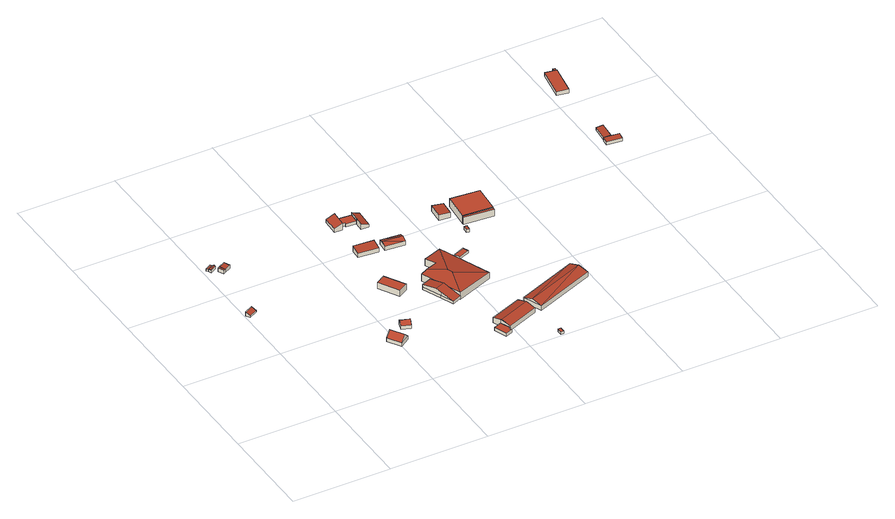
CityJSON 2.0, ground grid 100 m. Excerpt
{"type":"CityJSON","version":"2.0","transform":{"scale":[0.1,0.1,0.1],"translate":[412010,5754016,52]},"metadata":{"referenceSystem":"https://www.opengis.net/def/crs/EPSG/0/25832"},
"CityObjects":{
"building1":{"type":"Building","attributes":{"Gemeindeschluessel":"05515000","Geometrietyp2DReferenz":"3000","function":"31001_1310","roofType":"2100","measuredHeight":4.27},"geometry":[{"type":"Solid","lod":"2","boundaries":[[[[0,1,2,3]],[[4,5,1,0]],[[6,7,5,4]],[[3,2,7,6]],[[4,0,3,6]],[[1,5,7,2]]]],"semantics":{"surfaces":[{"type":"WallSurface"},{"type":"RoofSurface"},{"type":"GroundSurface"}],"values":[[0,0,0,0,1,2]]}}]},
"building2":{"type":"Building","attributes":{"Gemeindeschluessel":"05515000","Geometrietyp2DReferenz":"3000","function":"31001_1310","roofType":"2100","measuredHeight":2.41},"geometry":[{"type":"Solid","lod":"2","boundaries":[[[[8,9,10,11]],[[12,13,9,8]],[[14,15,13,12]],[[11,10,15,14]],[[12,8,11,14]],[[9,13,15,10]]]],"semantics":{"surfaces":[{"type":"WallSurface"},{"type":"RoofSurface"},{"type":"GroundSurface"}],"values":[[0,0,0,0,1,2]]}}]},
"building3":{"type":"Building","attributes":{"Gemeindeschluessel":"05515000","Geometrietyp2DReferenz":"3000","function":"31001_1310","roofType":"3100","measuredHeight":3.52},"geometry":[{"type":"Solid","lod":"2","boundaries":[[[[8,9,13,12]],[[16,17,9,8]],[[18,19,17,16]],[[12,13,19,18]],[[8,20,16]],[[18,21,12]],[[21,20,8]],[[8,12,21]],[[18,16,20]],[[20,21,18]],[[9,17,19,13]]]],"semantics":{"surfaces":[{"type":"WallSurface"},{"type":"RoofSurface"},{"type":"GroundSurface"}],"values":[[0,0,0,0,0,0,1,1,1,1,2]]}}]},
"building4":{"type":"Building","attributes":{"Gemeindeschluessel":"05515000","Geometrietyp2DReferenz":"3000","function":"51009_1610","roofType":"2100","measuredHeight":4.07},"geometry":[{"type":"Solid","lod":"2","boundaries":[[[[22,23,24,25]],[[26,27,23,22]],[[28,29,27,26]],[[25,24,29,28]],[[26,22,25,28]],[[23,27,29,24]]]],"semantics":{"surfaces":[{"type":"WallSurface"},{"type":"RoofSurface"},{"type":"GroundSurface"}],"values":[[0,0,0,0,1,2]]}}]},
"building5":{"type":"Building","attributes":{"Gemeindeschluessel":"05515000","Geometrietyp2DReferenz":"3000","function":"31001_1310","roofType":"2100","measuredHeight":4.17},"geometry":[{"type":"Solid","lod":"2","boundaries":[[[[26,30,31,28]],[[32,33,30,26]],[[34,35,33,32]],[[28,31,35,34]],[[32,26,28,34]],[[30,33,35,31]]]],"semantics":{"surfaces":[{"type":"WallSurface"},{"type":"RoofSurface"},{"type":"GroundSurface"}],"values":[[0,0,0,0,1,2]]}}]},
"building6":{"type":"Building","attributes":{"Gemeindeschluessel":"05515000","Geometrietyp2DReferenz":"3000","function":"31001_1000","roofType":"3100","measuredHeight":9.46},"address":[{"country":"Germany","locality":"Münster","thoroughfareNumber":"90","thoroughfareName":"Münsterstraße"}],"geometry":[{"type":"Solid","lod":"2","boundaries":[[[[36,37,38,39]],[[40,41,37,36]],[[42,43,41,40]],[[39,38,43,42]],[[36,44,40]],[[42,45,39]],[[39,45,44,36]],[[40,44,45,42]],[[37,41,43,38]]]],"semantics":{"surfaces":[{"type":"WallSurface"},{"type":"RoofSurface"},{"type":"GroundSurface"}],"values":[[0,0,0,0,0,0,1,1,2]]}}]},
"building7":{"type":"Building","attributes":{"Gemeindeschluessel":"05515000","Geometrietyp2DReferenz":"3000","function":"31001_2460","roofType":"3100","measuredHeight":7.11},"geometry":[{"type":"Solid","lod":"2","boundaries":[[[[46,47,48,49]],[[50,51,47,46]],[[52,53,51,50]],[[49,48,53,52]],[[46,54,50]],[[52,55,49]],[[49,55,54,46]],[[50,54,55,52]],[[47,51,53,48]]]],"semantics":{"surfaces":[{"type":"WallSurface"},{"type":"RoofSurface"},{"type":"GroundSurface"}],"values":[[0,0,0,0,0,0,1,1,2]]}}]},
"building8":{"type":"Building","attributes":{"Gemeindeschluessel":"05515000","Geometrietyp2DReferenz":"3000","function":"31001_2000","roofType":"1000","measuredHeight":6.88},"address":[{"country":"Germany","locality":"Münster","thoroughfareNumber":"65","thoroughfareName":"Amelunxenstraße"}],"geometry":[{"type":"Solid","lod":"2","boundaries":[[[[56,57,58,59]],[[60,61,57,56]],[[62,63,61,60]],[[59,58,63,62]],[[60,56,59,62]],[[57,61,63,58]]]],"semantics":{"surfaces":[{"type":"WallSurface"},{"type":"RoofSurface"},{"type":"GroundSurface"}],"values":[[0,0,0,0,1,2]]}}]},
"building9":{"type":"Building","attributes":{"Gemeindeschluessel":"05515000","Geometrietyp2DReferenz":"3000","function":"31001_2000","roofType":"1000","measuredHeight":3.4},"address":[{"country":"Germany","locality":"Münster","thoroughfareNumber":"11","thoroughfareName":"Amelunxenstraße"}],"geometry":[{"type":"Solid","lod":"2","boundaries":[[[[64,65,66,67]],[[68,69,65,64]],[[70,71,69,68]],[[72,73,71,70]],[[74,75,73,72]],[[67,66,75,74]],[[72,70,68,64,67,74]],[[65,69,71,73,75,66]]]],"semantics":{"surfaces":[{"type":"WallSurface"},{"type":"RoofSurface"},{"type":"GroundSurface"}],"values":[[0,0,0,0,0,0,1,2]]}}]},
"building10":{"type":"Building","attributes":{"Gemeindeschluessel":"05515000","Geometrietyp2DReferenz":"3000","function":"31001_2000","roofType":"2100","measuredHeight":6.15},"address":[{"country":"Germany","locality":"Münster","thoroughfareNumber":"64","thoroughfareName":"Amelunxenstraße"}],"geometry":[{"type":"Solid","lod":"2","boundaries":[[[[76,77,78,79]],[[80,81,77,76]],[[82,83,81,80]],[[79,78,83,82]],[[80,76,79,82]],[[77,81,83,78]]]],"semantics":{"surfaces":[{"type":"WallSurface"},{"type":"RoofSurface"},{"type":"GroundSurface"}],"values":[[0,0,0,0,1,2]]}}]},
"building11":{"type":"Building","attributes":{"Gemeindeschluessel":"05515000","Geometrietyp2DReferenz":"3000","function":"31001_2000","roofType":"3100","measuredHeight":8.51},"address":[{"country":"Germany","locality":"Münster","thoroughfareNumber":"67","thoroughfareName":"Amelunxenstraße"}],"geometry":[{"type":"Solid","lod":"2","boundaries":[[[[84,85,86,87]],[[88,89,85,84]],[[90,91,89,88]],[[92,93,91,90]],[[94,95,93,92]],[[87,86,95,94]],[[96,97,98,99]],[[100,97,96,101,90,88]],[[101,96,99,94,92]],[[101,92,90]],[[100,88,84]],[[98,97,100,84,87]],[[99,98,87,94]],[[85,89,91,93,95,86]]]],"semantics":{"surfaces":[{"type":"WallSurface"},{"type":"RoofSurface"},{"type":"GroundSurface"}],"values":[[0,0,0,0,0,0,1,1,0,0,0,0,0,2]]}}]},
"building12":{"type":"Building","attributes":{"Gemeindeschluessel":"05515000","Geometrietyp2DReferenz":"3000","function":"31001_1000","roofType":"2100","measuredHeight":7.08},"address":[{"country":"Germany","locality":"Münster","thoroughfareNumber":"60","thoroughfareName":"Amelunxenstraße"}],"geometry":[{"type":"Solid","lod":"2","boundaries":[[[[102,103,104,105]],[[106,107,103,102]],[[108,109,107,106]],[[110,111,109,108]],[[112,113,111,110]],[[105,104,113,112]],[[110,108,106,102,105,112]],[[103,107,109,111,113,104]]]],"semantics":{"surfaces":[{"type":"WallSurface"},{"type":"RoofSurface"},{"type":"GroundSurface"}],"values":[[0,0,0,0,0,0,1,2]]}}]},
"building13":{"type":"Building","attributes":{"Gemeindeschluessel":"05515000","Geometrietyp2DReferenz":"3000","function":"31001_1100","roofType":"1000","measuredHeight":3.34},"geometry":[{"type":"Solid","lod":"2","boundaries":[[[[114,115,111,116]],[[117,118,115,114]],[[119,120,118,117]],[[121,122,120,119]],[[123,124,122,121]],[[125,113,124,123]],[[116,111,113,125]],[[123,121,119,117,114,116,125]],[[115,118,120,122,124,113,111]]]],"semantics":{"surfaces":[{"type":"WallSurface"},{"type":"RoofSurface"},{"type":"GroundSurface"}],"values":[[0,0,0,0,0,0,0,1,2]]}}]},
"building14":{"type":"Building","attributes":{"Gemeindeschluessel":"05515000","Geometrietyp2DReferenz":"3000","function":"31001_2000","roofType":"5000","measuredHeight":7.84},"geometry":[{"type":"Solid","lod":"2","boundaries":[[[[126,127,65,128]],[[129,130,127,126]],[[131,132,130,129]],[[133,134,132,131]],[[135,69,134,133]],[[128,65,69,135]],[[131,136,137,135,133]],[[136,129,126,128,137]],[[129,136,131]],[[135,137,128]],[[127,130,132,134,69,65]]]],"semantics":{"surfaces":[{"type":"WallSurface"},{"type":"RoofSurface"},{"type":"GroundSurface"}],"values":[[0,0,0,0,0,0,1,1,0,0,2]]}}]},
"building15":{"type":"Building","attributes":{"Gemeindeschluessel":"05515000","Geometrietyp2DReferenz":"3000","function":"31001_2000","roofType":"3100","measuredHeight":6.36},"address":[{"country":"Germany","locality":"Münster","thoroughfareNumber":"62","thoroughfareName":"Amelunxenstraße"}],"geometry":[{"type":"Solid","lod":"2","boundaries":[[[[138,139,140,141]],[[142,143,139,138]],[[144,145,143,142]],[[141,140,145,144]],[[138,146,142]],[[144,147,141]],[[146,138,141]],[[141,147,146]],[[142,146,147]],[[147,144,142]],[[139,143,145,140]]]],"semantics":{"surfaces":[{"type":"WallSurface"},{"type":"RoofSurface"},{"type":"GroundSurface"}],"values":[[0,0,0,0,0,0,1,1,1,1,2]]}}]},
"building16":{"type":"Building","attributes":{"Gemeindeschluessel":"05515000","Geometrietyp2DReferenz":"3000","function":"31001_2000","roofType":"5000","measuredHeight":10.78},"address":[{"country":"Germany","locality":"Münster","thoroughfareNumber":"61","thoroughfareName":"Amelunxenstraße"}],"geometry":[{"type":"Solid","lod":"2","boundaries":[[[[148,149,150,151]],[[152,153,149,148]],[[154,155,153,152]],[[156,157,155,154]],[[158,159,157,156]],[[160,161,159,158]],[[151,150,161,160]],[[156,154,152,162,163]],[[164,160,158]],[[164,163,162,148,151,160]],[[158,156,163,164]],[[148,162,152]],[[149,153,155,157,159,161,150]]]],"semantics":{"surfaces":[{"type":"WallSurface"},{"type":"RoofSurface"},{"type":"GroundSurface"}],"values":[[0,0,0,0,0,0,0,1,1,1,1,0,2]]}}]},
"building17":{"type":"Building","attributes":{"Gemeindeschluessel":"05515000","Geometrietyp2DReferenz":"3000","function":"31001_2000","roofType":"2100","measuredHeight":6.1},"geometry":[{"type":"Solid","lod":"2","boundaries":[[[[165,118,120,166]],[[167,115,118,165]],[[168,169,115,167]],[[170,171,169,168]],[[172,173,171,170]],[[166,120,173,172]],[[170,168,167,165,166,172]],[[118,115,169,171,173,120]]]],"semantics":{"surfaces":[{"type":"WallSurface"},{"type":"RoofSurface"},{"type":"GroundSurface"}],"values":[[0,0,0,0,0,0,1,2]]}}]},
"building18":{"type":"Building","attributes":{"Gemeindeschluessel":"05515000","Geometrietyp2DReferenz":"3000","function":"31001_2500","roofType":"1000","measuredHeight":2.87},"address":[{"country":"Germany","locality":"Münster","thoroughfareNumber":"12a","thoroughfareName":"Amelunxenstraße"}],"geometry":[{"type":"Solid","lod":"2","boundaries":[[[[174,175,176,177]],[[178,179,175,174]],[[180,181,179,178]],[[177,176,181,180]],[[178,174,177,180]],[[175,179,181,176]]]],"semantics":{"surfaces":[{"type":"WallSurface"},{"type":"RoofSurface"},{"type":"GroundSurface"}],"values":[[0,0,0,0,1,2]]}}]},
"building19":{"type":"Building","attributes":{"Gemeindeschluessel":"05515000","Geometrietyp2DReferenz":"3000","function":"31001_2460","roofType":"1000","measuredHeight":2.39},"geometry":[{"type":"Solid","lod":"2","boundaries":[[[[182,183,184,185]],[[186,187,183,182]],[[188,189,187,186]],[[185,184,189,188]],[[186,182,185,188]],[[183,187,189,184]]]],"semantics":{"surfaces":[{"type":"WallSurface"},{"type":"RoofSurface"},{"type":"GroundSurface"}],"values":[[0,0,0,0,1,2]]}}]},
"building20":{"type":"Building","attributes":{"Gemeindeschluessel":"05515000","Geometrietyp2DReferenz":"3000","function":"31001_2000","roofType":"3100","measuredHeight":7.82},"address":[{"country":"Germany","locality":"Münster","thoroughfareNumber":"13","thoroughfareName":"Amelunxenstraße"},{"country":"Germany","locality":"Münster","thoroughfareNumber":"15","thoroughfareName":"Amelunxenstraße"},{"country":"Germany","locality":"Münster","thoroughfareNumber":"17","thoroughfareName":"Amelunxenstraße"},{"country":"Germany","locality":"Münster","thoroughfareNumber":"13a","thoroughfareName":"Amelunxenstraße"},{"country":"Germany","locality":"Münster","thoroughfareNumber":"15a","thoroughfareName":"Amelunxenstraße"},{"country":"Germany","locality":"Münster","thoroughfareNumber":"17a","thoroughfareName":"Amelunxenstraße"}],"geometry":[{"type":"Solid","lod":"2","boundaries":[[[[190,191,192,193]],[[194,195,191,190]],[[196,197,195,194]],[[193,192,197,196]],[[190,198,194]],[[196,199,193]],[[199,198,190]],[[190,193,199]],[[196,194,198]],[[198,199,196]],[[191,195,197,192]]]],"semantics":{"surfaces":[{"type":"WallSurface"},{"type":"RoofSurface"},{"type":"GroundSurface"}],"values":[[0,0,0,0,0,0,1,1,1,1,2]]}}]},
"building21":{"type":"Building","attributes":{"Gemeindeschluessel":"05515000","Geometrietyp2DReferenz":"3000","function":"31001_2500","roofType":"1000","measuredHeight":3.3},"address":[{"country":"Germany","locality":"Münster","thoroughfareNumber":"52a","thoroughfareName":"Amelunxenstraße"}],"geometry":[{"type":"Solid","lod":"2","boundaries":[[[[200,201,202,203]],[[204,205,201,200]],[[206,207,205,204]],[[203,202,207,206]],[[204,200,203,206]],[[201,205,207,202]]]],"semantics":{"surfaces":[{"type":"WallSurface"},{"type":"RoofSurface"},{"type":"GroundSurface"}],"values":[[0,0,0,0,1,2]]}}]},
"building22":{"type":"Building","attributes":{"Gemeindeschluessel":"05515000","Geometrietyp2DReferenz":"3000","function":"31001_2000","roofType":"2100","measuredHeight":6.25},"address":[{"country":"Germany","locality":"Münster","thoroughfareNumber":"58","thoroughfareName":"Amelunxenstraße"}],"geometry":[{"type":"Solid","lod":"2","boundaries":[[[[208,209,210,211]],[[212,213,209,208]],[[214,215,213,212]],[[211,210,215,214]],[[212,208,211,214]],[[209,213,215,210]]]],"semantics":{"surfaces":[{"type":"WallSurface"},{"type":"RoofSurface"},{"type":"GroundSurface"}],"values":[[0,0,0,0,1,2]]}}]},
"building23":{"type":"Building","attributes":{"Gemeindeschluessel":"05515000","Geometrietyp2DReferenz":"3000","function":"51009_1610","roofType":"2100","measuredHeight":7.83},"geometry":[{"type":"Solid","lod":"2","boundaries":[[[[216,217,218,219]],[[220,221,217,216]],[[222,223,221,220]],[[219,218,223,222]],[[220,216,219,222]],[[217,221,223,218]]]],"semantics":{"surfaces":[{"type":"WallSurface"},{"type":"RoofSurface"},{"type":"GroundSurface"}],"values":[[0,0,0,0,1,2]]}}]},
"building24":{"type":"Building","attributes":{"Gemeindeschluessel":"05515000","Geometrietyp2DReferenz":"3000","function":"31001_2000","roofType":"1000","measuredHeight":8.56},"address":[{"country":"Germany","locality":"Münster","thoroughfareNumber":"52","thoroughfareName":"Amelunxenstraße"},{"country":"Germany","locality":"Münster","thoroughfareNumber":"52b","thoroughfareName":"Amelunxenstraße"}],"geometry":[{"type":"Solid","lod":"2","boundaries":[[[[224,225,226,227]],[[228,229,225,224]],[[230,231,229,228]],[[227,226,231,230]],[[228,224,227,230]],[[225,229,231,226]]]],"semantics":{"surfaces":[{"type":"WallSurface"},{"type":"RoofSurface"},{"type":"GroundSurface"}],"values":[[0,0,0,0,1,2]]}}]},
"building25":{"type":"Building","attributes":{"Gemeindeschluessel":"05515000","Geometrietyp2DReferenz":"3000","function":"31001_2700","roofType":"2100","measuredHeight":3.97},"geometry":[{"type":"Solid","lod":"2","boundaries":[[[[232,233,234,235]],[[236,237,233,232]],[[238,239,237,236]],[[240,241,239,238]],[[235,234,241,240]],[[238,236,232,235,240]],[[233,237,239,241,234]]]],"semantics":{"surfaces":[{"type":"WallSurface"},{"type":"RoofSurface"},{"type":"GroundSurface"}],"values":[[0,0,0,0,0,1,2]]}}]},
"building26":{"type":"Building","attributes":{"Gemeindeschluessel":"05515000","Geometrietyp2DReferenz":"3000","function":"51009_1610","roofType":"2100","measuredHeight":3.72},"geometry":[{"type":"Solid","lod":"2","boundaries":[[[[242,243,244,245]],[[246,247,243,242]],[[248,249,247,246]],[[245,244,249,248]],[[246,242,245,248]],[[243,247,249,244]]]],"semantics":{"surfaces":[{"type":"WallSurface"},{"type":"RoofSurface"},{"type":"GroundSurface"}],"values":[[0,0,0,0,1,2]]}}]},
"building27":{"type":"Building","attributes":{"Gemeindeschluessel":"05515000","Geometrietyp2DReferenz":"3000","function":"31001_2700","roofType":"1000","measuredHeight":4.05},"geometry":[{"type":"Solid","lod":"2","boundaries":[[[[250,251,252,253]],[[254,255,251,250]],[[256,257,255,254]],[[258,259,257,256]],[[253,252,259,258]],[[256,254,250,253,258]],[[251,255,257,259,252]]]],"semantics":{"surfaces":[{"type":"WallSurface"},{"type":"RoofSurface"},{"type":"GroundSurface"}],"values":[[0,0,0,0,0,1,2]]}}]},
"building28":{"type":"Building","attributes":{"Gemeindeschluessel":"05515000","Geometrietyp2DReferenz":"3000","function":"31001_2700","roofType":"2100","measuredHeight":2.07},"geometry":[{"type":"Solid","lod":"2","boundaries":[[[[260,261,262,263]],[[264,257,261,260]],[[265,255,257,264]],[[263,262,255,265]],[[264,260,263,265]],[[261,257,255,262]]]],"semantics":{"surfaces":[{"type":"WallSurface"},{"type":"RoofSurface"},{"type":"GroundSurface"}],"values":[[0,0,0,0,1,2]]}}]}
},
"vertices":[
[6,1640,59],[6,1640,17],[30,1597,17],[30,1597,34],[93,1688,60],[93,1688,17],[117,1645,34],[117,1645,17],
[107,2422,40],[107,2422,16],[96,2443,16],[96,2443,37],[45,2389,40],[45,2389,16],[34,2410,37],[34,2410,16],
[122,2394,40],[122,2394,16],[60,2361,40],[60,2361,16],[115,2408,52],[52,2375,52],
[122,2345,58],[122,2345,17],[151,2291,17],[151,2291,52],[142,2355,58],[142,2355,17],[171,2301,52],[171,2301,17],
[142,2355,16],[171,2301,16],[209,2390,58],[209,2390,16],[237,2336,52],[237,2336,16],
[912,684,57],[912,684,18],[995,554,18],[995,554,57],[1009,746,57],[1009,746,18],[1092,616,57],[1092,616,18],[961,715,113],[1044,585,113],
[1112,778,58],[1112,778,17],[1201,748,17],[1201,748,58],[1140,862,58],[1140,862,17],[1229,832,58],[1229,832,17],[1126,820,88],[1215,790,88],
[1445,1270,88],[1445,1270,20],[1327,1474,20],[1327,1474,88],[1349,1215,88],[1349,1215,20],[1231,1419,88],[1231,1419,20],
[1911,382,56],[1911,382,23],[1827,349,23],[1827,349,56],[1952,277,56],[1952,277,23],[1938,271,56],[1938,271,23],[1949,244,56],[1949,244,23],[1879,217,56],[1879,217,23],
[1514,1889,69],[1514,1889,23],[1523,1996,23],[1523,1996,84],[1309,1905,69],[1309,1905,23],[1317,2013,84],[1317,2013,23],
[1749,1048,54],[1749,1048,24],[1673,1240,24],[1673,1240,54],[1802,914,54],[1802,914,24],[1704,876,54],[1704,876,24],[1651,1009,54],[1651,1009,24],[1574,1201,54],[1574,1201,24],[1633,1054,109],[1731,1093,109],[1673,1240,81],[1574,1201,81],[1749,1048,95],[1651,1009,95],
[1315,2345,56],[1315,2345,22],[1397,2340,22],[1397,2340,93],[1324,2511,56],[1324,2511,22],[1407,2507,93],[1407,2507,22],[1405,2467,93],[1405,2467,22],[1400,2384,93],[1400,2384,22],
[1553,2458,56],[1553,2458,22],[1405,2467,56],[1547,2355,56],[1547,2355,22],[1546,2355,56],[1546,2355,22],[1443,2361,56],[1443,2361,22],[1445,2381,56],[1445,2381,22],[1400,2384,56],
[1879,463,74],[1879,463,23],[1911,382,97],[2205,591,74],[2205,591,23],[2278,406,76],[2278,406,23],[1953,277,76],[1953,277,23],[1952,277,76],[2242,496,101],[1917,367,101],
[1783,1974,65],[1783,1974,23],[1583,1990,23],[1583,1990,65],[1774,1867,65],[1774,1867,23],[1574,1883,65],[1574,1883,23],[1778,1921,87],[1578,1937,87],
[1637,1330,91],[1637,1330,13],[1673,1240,13],[1673,1240,91],[1824,1405,100],[1824,1405,13],[1778,1522,84],[1778,1522,13],[1974,1600,77],[1974,1600,13],[2185,1066,77],[2185,1066,13],[1802,914,91],[1802,914,13],[1706,1358,104],[1851,1244,121],[1872,1189,121],
[1547,2355,83],[1546,2355,83],[1553,2458,83],[1634,2453,52],[1634,2453,22],[1623,2259,52],[1623,2259,22],[1541,2264,83],[1541,2264,22],
[2347,59,50],[2347,59,21],[2317,59,21],[2317,59,50],[2348,6,50],[2348,6,21],[2318,5,50],[2318,5,21],
[2180,1539,48],[2180,1539,24],[2069,1495,24],[2069,1495,48],[2202,1483,48],[2202,1483,24],[2091,1440,48],[2091,1440,24],
[2882,838,74],[2882,838,23],[2268,595,23],[2268,595,74],[2957,650,74],[2957,650,23],[2343,407,74],[2343,407,23],[2919,744,101],[2305,501,101],
[2372,1810,55],[2372,1810,22],[2343,1813,22],[2343,1813,55],[2367,1757,55],[2367,1757,22],[2337,1760,55],[2337,1760,22],
[2214,2038,86],[2214,2038,23],[2328,2028,23],[2328,2028,76],[2227,2193,86],[2227,2193,23],[2341,2183,76],[2341,2183,23],
[2379,1903,100],[2379,1903,22],[2377,1878,22],[2377,1878,98],[2680,1878,100],[2680,1878,22],[2678,1853,98],[2678,1853,22],
[2703,2157,106],[2703,2157,20],[2403,2182,20],[2403,2182,106],[2680,1878,106],[2680,1878,20],[2379,1903,106],[2379,1903,20],
[4095,2379,49],[4095,2379,10],[4088,2314,10],[4088,2314,43],[4166,2370,49],[4166,2370,10],[4249,2360,50],[4249,2360,10],[4239,2291,43],[4239,2291,10],
[4095,2379,47],[4095,2379,17],[4166,2370,17],[4166,2370,54],[4111,2544,47],[4111,2544,17],[4181,2538,54],[4181,2538,17],
[4114,3482,55],[4114,3482,14],[4063,3176,14],[4063,3176,55],[4205,3467,55],[4205,3467,14],[4230,3462,55],[4230,3462,14],[4179,3157,55],[4179,3157,14],
[4238,3514,35],[4238,3514,14],[4213,3518,14],[4213,3518,33],[4230,3462,35],[4205,3467,33]
]}
